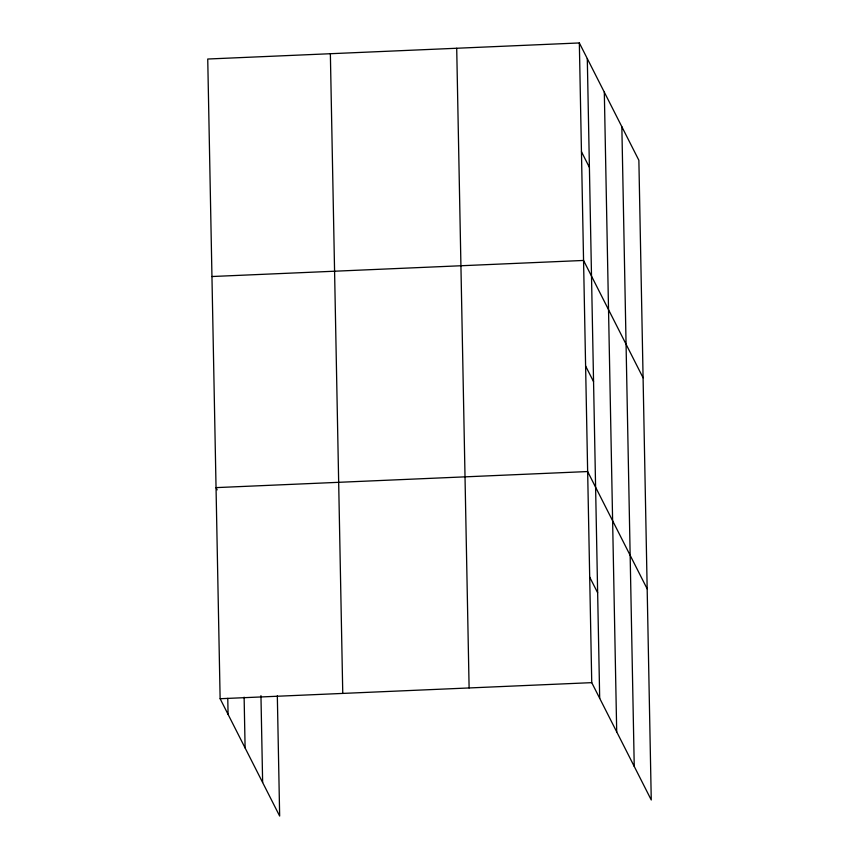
<?xml version="1.0" encoding="UTF-8"?>
<svg xmlns="http://www.w3.org/2000/svg" width="859" height="859" viewBox="0 0 859 859"><rect width="100%" height="100%" fill="white"/><g stroke="black" fill="none" stroke-linecap="round" stroke-linejoin="round"><path stroke-width="1.29" d="M579.342 42.95L591.744 682.647L651.262 799.976L638.871 160.279L579.342 42.95L207.738 59.024L220.129 698.721L279.658 816.05L277.328 695.801M211.948 276.523L583.562 260.449L643.08 377.777M220.129 698.721L591.744 682.647M581.457 151.699L589.403 167.365M585.602 365.998L593.558 381.664M647.171 588.877L587.653 471.548L216.038 487.622L217.177 489.855M589.693 577.098L597.649 592.774M621.852 126.735L634.243 766.432M604.317 92.171L616.708 731.868M587.298 58.616L599.689 698.324M456.709 48.254L469.111 687.952M330.361 53.72L342.762 693.417M260.953 695.661L262.639 782.506M244.117 697.164L245.105 747.942M227.775 698.356L228.075 714.387"/></g></svg>
